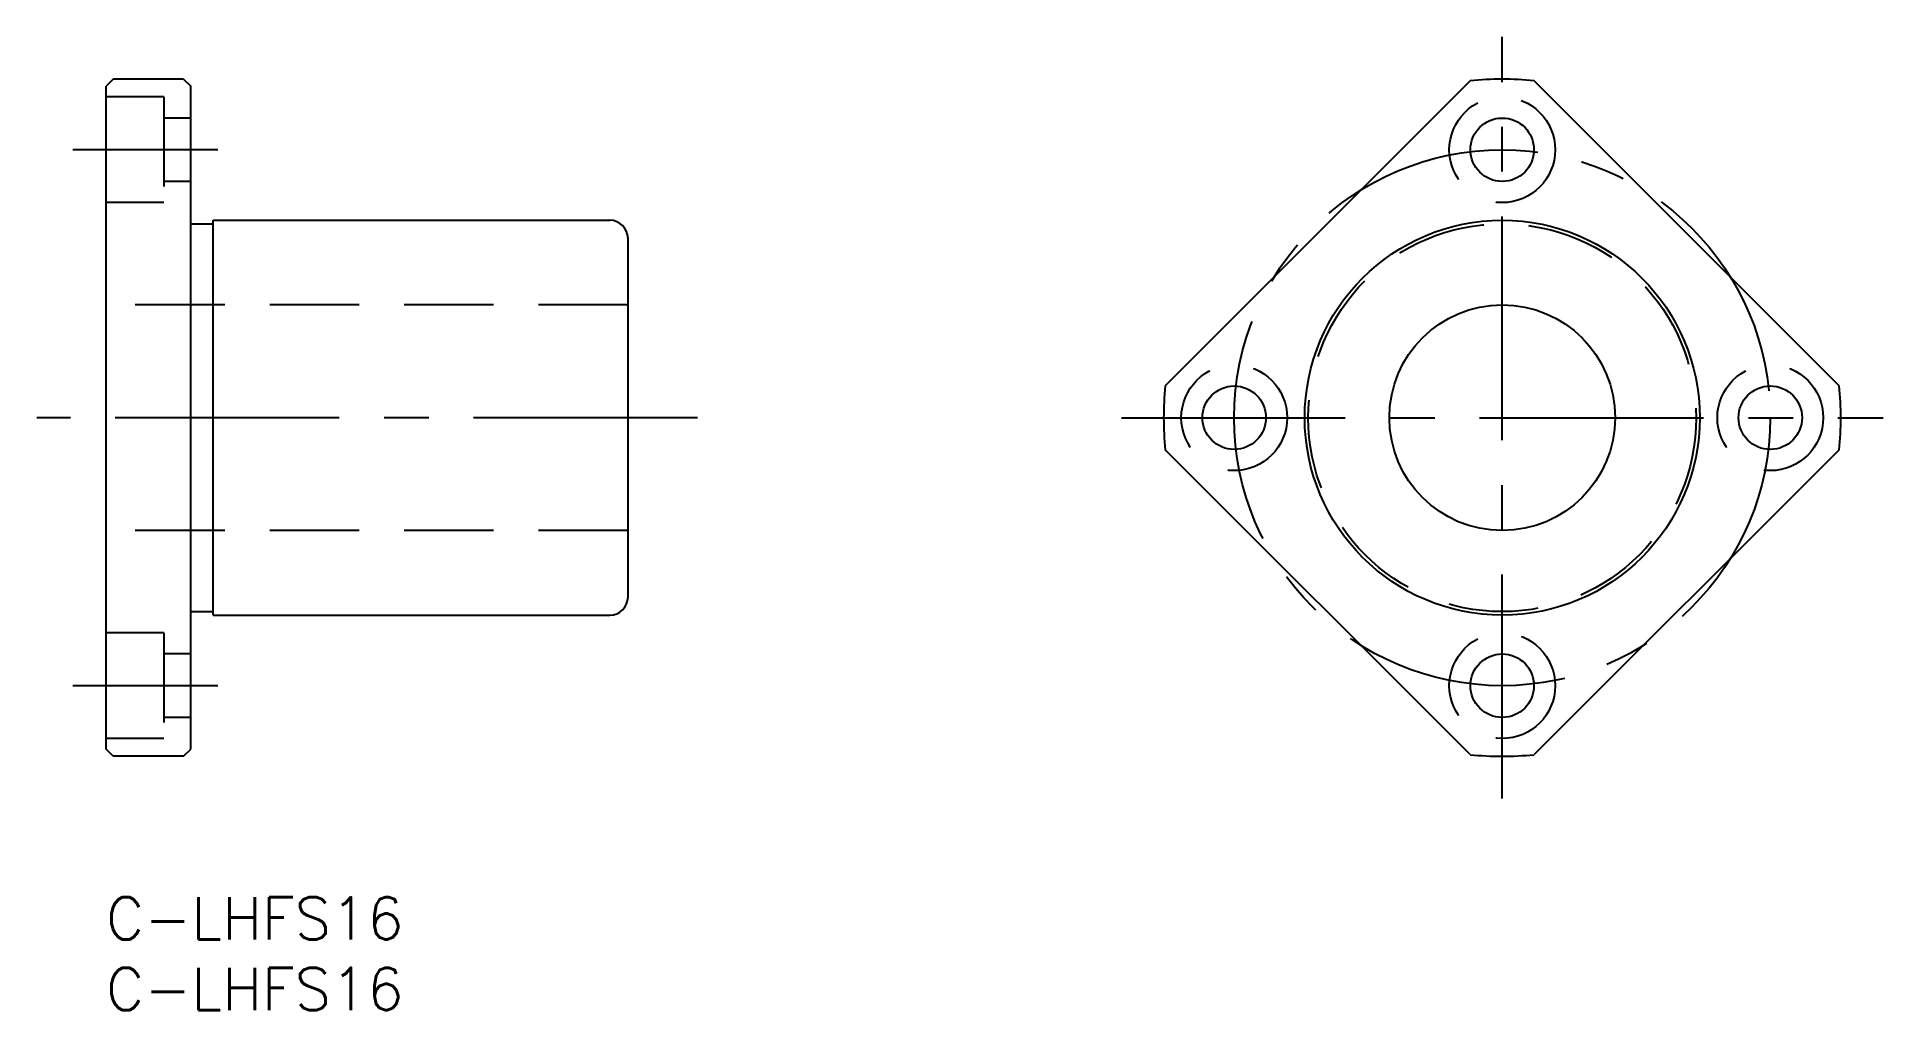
# Model space of a CAD drawing. Extents: x -5 to 126, y -8 to 61.
import ezdxf

# ---------------------------------------------------------------- set-up
doc = ezdxf.new("R2010")
doc.units = 0
doc.header["$LTSCALE"] = 0.5
doc.linetypes.add('CENTER', pattern=[50.8, 31.75, -6.35, 6.35, -6.35])
doc.linetypes.add('DASHED', pattern=[19.05, 12.7, -6.35])
for name, color, linetype in [('MSM_CENTER', 1, 'CENTER'), ('MSM_CONTINUOUS', 7, 'CONTINUOUS'), ('MSM_DASHED', 4, 'DASHED'), ('MSM_PART_NUMBER', 7, 'CONTINUOUS')]:
    doc.layers.add(name, color=color, linetype=linetype)
doc.styles.get("Standard").update_dxf_attribs({"font": 'txt.shx', "height": 3, "bigfont": 'bigfont.shx'})

# ---------------------------------------------------------------- blocks, each defined once
blk = doc.blocks.new('*U26')
at = {"layer": 'MSM_PART_NUMBER'}
blk.add_text('C-LHFS16', height=3, dxfattribs=at).set_placement((0, -3))
blk = doc.blocks.new('*U27')
at = {"layer": 'MSM_PART_NUMBER'}
blk.add_text('C-LHFS16', height=3, dxfattribs=at).set_placement((0, -8))

msp = doc.modelspace()

# ---------------------------------------------------------------- linework, layer by layer
at = {"layer": 'MSM_CENTER'}
for p, q in [((98.97, 7), (98.97, 61)), ((7.92, 53), (-2.35, 53)), ((41.93, 34), (-4.9, 34)), ((71.97, 34), (125.97, 34)), ((7.92, 15), (-2.35, 15))]:
    msp.add_line(p, q, dxfattribs=at)
msp.add_circle((98.97, 34), 19, dxfattribs=at)
at = {"layer": 'MSM_CONTINUOUS'}
for p, q in [((0.5, 58), (0, 57.5)), ((5.5, 58), (0.5, 58)), ((5.5, 58), (6, 57.5)), ((96.7, 57.89), (75.07, 36.27)), ((122.86, 36.27), (101.24, 57.89)), ((0, 10.5), (0, 57.5)), ((6, 10.5), (6, 57.5)), ((6, 47.75), (7.6, 47.75)), ((7.6, 48), (35.7, 48)), ((7.6, 20), (7.6, 48)), ((37, 21.3), (37, 46.7)), ((96.7, 10.11), (75.07, 31.73)), ((122.86, 31.73), (101.24, 10.11)), ((6, 20.25), (7.6, 20.25)), ((7.6, 20), (35.7, 20)), ((13.38, 20), (13.38, 20)), ((20.75, 20), (20.75, 20)), ((0.5, 10), (0, 10.5)), ((5.5, 10), (6, 10.5)), ((5.5, 10), (0.5, 10))]:
    msp.add_line(p, q, dxfattribs=at)
for centre, radius in [((98.97, 53), 2.25), ((98.97, 34), 14), ((98.97, 34), 8), ((79.97, 34), 2.25), ((117.97, 34), 2.25), ((98.97, 15), 2.25)]:
    msp.add_circle(centre, radius, dxfattribs=at)
for centre, radius, start, end in [((98.97, 34), 24, 84.5712, 95.4288), ((35.7, 46.7), 1.3, 0, 90), ((98.97, 34), 24, 174.5712, 185.4288), ((98.97, 34), 24, 354.5712, 5.4288), ((35.7, 21.3), 1.3, 270, 0), ((98.97, 34), 24, 264.5712, 275.4288)]:
    msp.add_arc(centre, radius, start, end, dxfattribs=at)
at = {"layer": 'MSM_DASHED'}
for p, q in [((4.1, 56.75), (0, 56.75)), ((4.1, 56.75), (4.1, 49.25)), ((6, 55.25), (4.1, 55.25)), ((6, 50.75), (4.1, 50.75)), ((4.1, 49.25), (0, 49.25)), ((37, 42), (0, 42)), ((37, 26), (0, 26)), ((4.1, 18.75), (0, 18.75)), ((4.1, 18.75), (4.1, 11.25)), ((6, 17.25), (4.1, 17.25)), ((6, 12.75), (4.1, 12.75)), ((4.1, 11.25), (0, 11.25))]:
    msp.add_line(p, q, dxfattribs=at)
for centre, radius in [((98.97, 53), 3.75), ((98.97, 34), 13.75), ((79.97, 34), 3.75), ((117.97, 34), 3.75), ((98.97, 15), 3.75)]:
    msp.add_circle(centre, radius, dxfattribs=at)

# ---------------------------------------------------------------- block references
at = {"layer": 'MSM_CONTINUOUS'}
for name in ['*U26', '*U27']:
    msp.add_blockref(name, (0, 0), dxfattribs=at)

doc.saveas('drawing.dxf')
